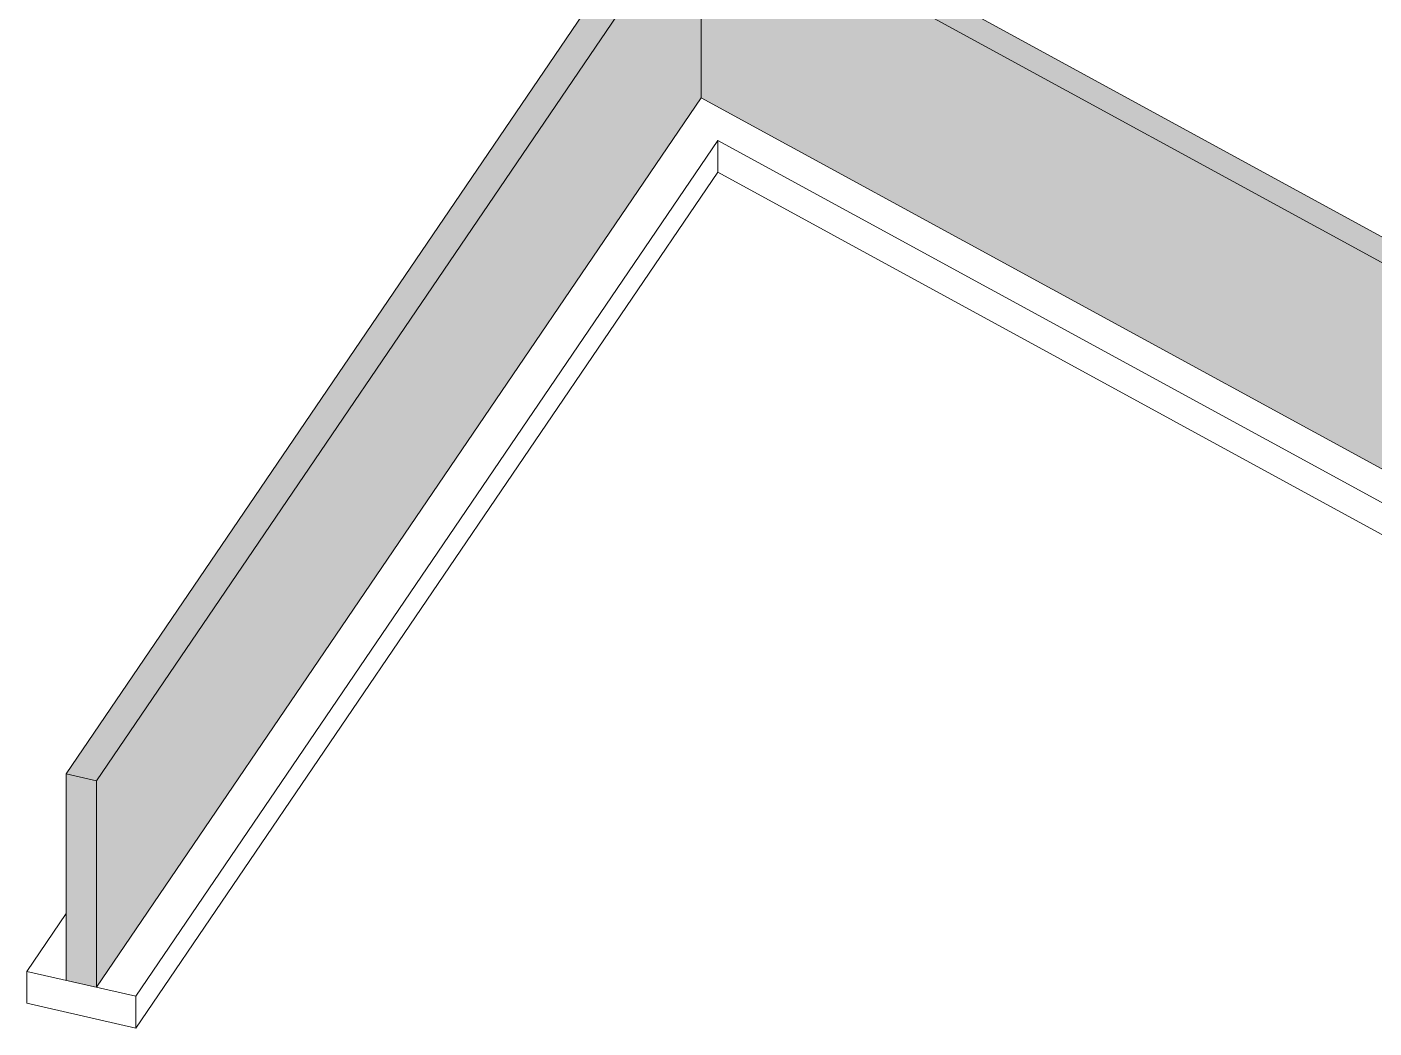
# Model space of a CAD drawing. Header units: inches. Extents: x -6914 to -1312, y -6607 to 4236.
# Drawn here: x -3472.5 to -3058, y 2692.1 to 3000 of the extents above; entities that cross this region are included whole.
import ezdxf

# ---------------------------------------------------------------- set-up
doc = ezdxf.new("R2010")
doc.units = ezdxf.units.IN
doc.header["$MEASUREMENT"] = 0
doc.layers.add('S-FNDN', color=32, linetype='Continuous', lineweight=9)

msp = doc.modelspace()

# ---------------------------------------------------------------- hatches: boundary and pattern name
at = {"layer": 'S-FNDN'}
for points in [[(-3000.97, 2897.67), (-2995.12, 2901.28), (-2995.12, 2902.45), (-2999.53, 2904.86), (-3001.59, 2903.58), (-3001.99, 2903.81), (-3001.99, 2906.2), (-3252.91, 3043.12), (-3254.96, 3041.84), (-3255.37, 3042.07), (-3255.37, 3044.46), (-3259.78, 3046.86), (-3261.83, 3045.59), (-3262.24, 3045.81), (-3262.24, 3048.21), (-3266.02, 3050.27), (-3272.86, 3046.03), (-3001.59, 2898)], [(-3451.1, 2768.1), (-3265.02, 3041.75), (-3272.86, 3046.03), (-3460.41, 2770.23)], [(-3451.1, 2704.61), (-3265.02, 2978.27), (-3265.02, 3041.75), (-3451.1, 2768.1), (-3451.1, 2709.52)], [(-3000.97, 2834.18), (-3000.97, 2897.67), (-3265.02, 3041.75), (-3265.02, 2978.27), (-3020, 2844.57)], [(-3451.1, 2704.61), (-3451.1, 2768.1), (-3460.41, 2770.23), (-3460.41, 2706.75)]]:
    msp.add_hatch(color=256, dxfattribs=at).paths.add_polyline_path(points, flags=0)

# ---------------------------------------------------------------- linework, layer by layer
for p, q in [((-3460.41, 2770.23), (-3272.86, 3046.03)), ((-3265.02, 3041.75), (-3451.1, 2768.1)), ((-2993.68, 2893.69), (-3265.02, 3041.75)), ((-3265.02, 2978.27), (-3265.02, 3041.75)), ((-3239.13, 3035.6), (-3001.99, 2906.2)), ((-3451.1, 2704.61), (-3265.02, 2978.27)), ((-3265.02, 2978.27), (-3000.97, 2834.18)), ((-3439.01, 2701.84), (-3259.96, 2965.15)), ((-3259.96, 2965.15), (-2993.1, 2819.53)), ((-3259.96, 2955.38), (-3259.96, 2965.15)), ((-3259.96, 2955.38), (-3439.01, 2692.07)), ((-3259.96, 2955.38), (-2993.1, 2809.76)), ((-3460.41, 2706.75), (-3460.41, 2770.23)), ((-3460.41, 2770.23), (-3451.1, 2768.1)), ((-3451.1, 2768.1), (-3451.1, 2704.61)), ((-3460.41, 2727.3), (-3472.5, 2709.52)), ((-3472.5, 2709.52), (-3472.5, 2699.76)), ((-3439.01, 2701.84), (-3472.5, 2709.52)), ((-3472.5, 2699.76), (-3439.01, 2692.07)), ((-3439.01, 2692.07), (-3439.01, 2701.84))]:
    msp.add_line(p, q, dxfattribs=at)

doc.saveas('drawing.dxf')
